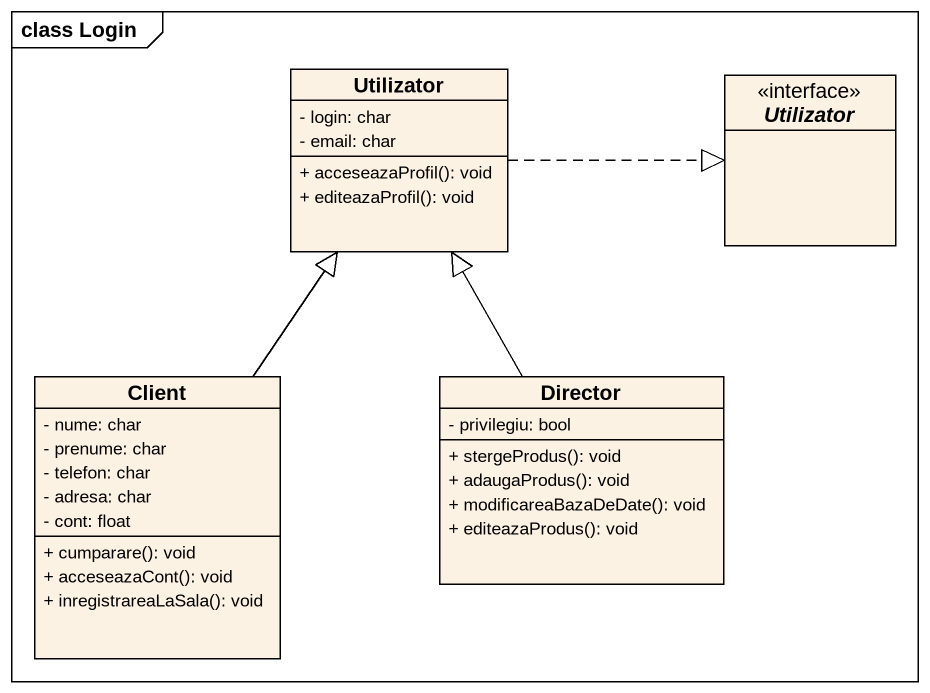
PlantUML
@startuml
mainframe class Login
hide circle
hide empty members
skinparam classAttributeIconSize 0
class Utilizator {
  - login: char
  - email: char
  + acceseazaProfil(): void
  + editeazaProfil(): void
}
interface "Utilizator" as Utilizator_2
class Client {
  - nume: char
  - prenume: char
  - telefon: char
  - adresa: char
  - cont: float
  + cumparare(): void
  + acceseazaCont(): void
  + inregistrareaLaSala(): void
}
class Director {
  - privilegiu: bool
  + stergeProdus(): void
  + adaugaProdus(): void
  + modificareaBazaDeDate(): void
  + editeazaProdus(): void
}
Utilizator .right.|> Utilizator_2
Client -up-|> Utilizator
Director -up-|> Utilizator
@enduml
